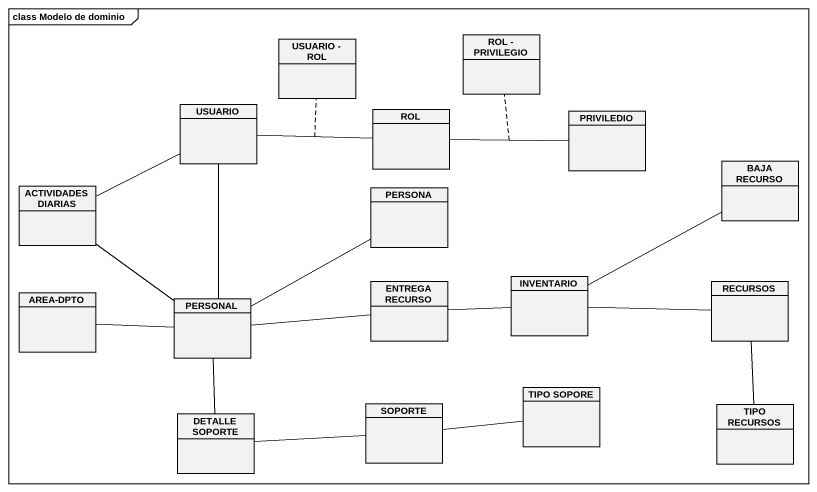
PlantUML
@startuml
mainframe class Modelo de dominio
hide circle
hide empty members
class "ROL - PRIVILEGIO" as ROL_PRIVILEGIO
class "USUARIO - ROL" as USUARIO_ROL
class USUARIO
class ROL
class PRIVILEDIO
class "ACTIVIDADES DIARIAS" as ACTIVIDADES_DIARIAS
class PERSONA
class "BAJA RECURSO" as BAJA_RECURSO
class "AREA-DPTO" as AREA_DPTO
class PERSONAL
class "ENTREGA RECURSO" as ENTREGA_RECURSO
class INVENTARIO
class RECURSOS
class "DETALLE SOPORTE" as DETALLE_SOPORTE
class SOPORTE
class "TIPO SOPORE" as TIPO_SOPORE
class "TIPO RECURSOS" as TIPO_RECURSOS
USUARIO -right- ROL
(USUARIO, ROL) .. USUARIO_ROL
USUARIO -left- ACTIVIDADES_DIARIAS
USUARIO -- PERSONAL
ROL -right- PRIVILEDIO
(ROL, PRIVILEDIO) .. ROL_PRIVILEGIO
PERSONA -left- PERSONAL
BAJA_RECURSO -left- INVENTARIO
PERSONAL -up- ACTIVIDADES_DIARIAS
PERSONAL -left- AREA_DPTO
PERSONAL -right- ENTREGA_RECURSO
PERSONAL -- DETALLE_SOPORTE
ENTREGA_RECURSO -right- INVENTARIO
INVENTARIO -right- RECURSOS
SOPORTE -left- DETALLE_SOPORTE
TIPO_SOPORE -left- SOPORTE
TIPO_RECURSOS -up- RECURSOS
@enduml
